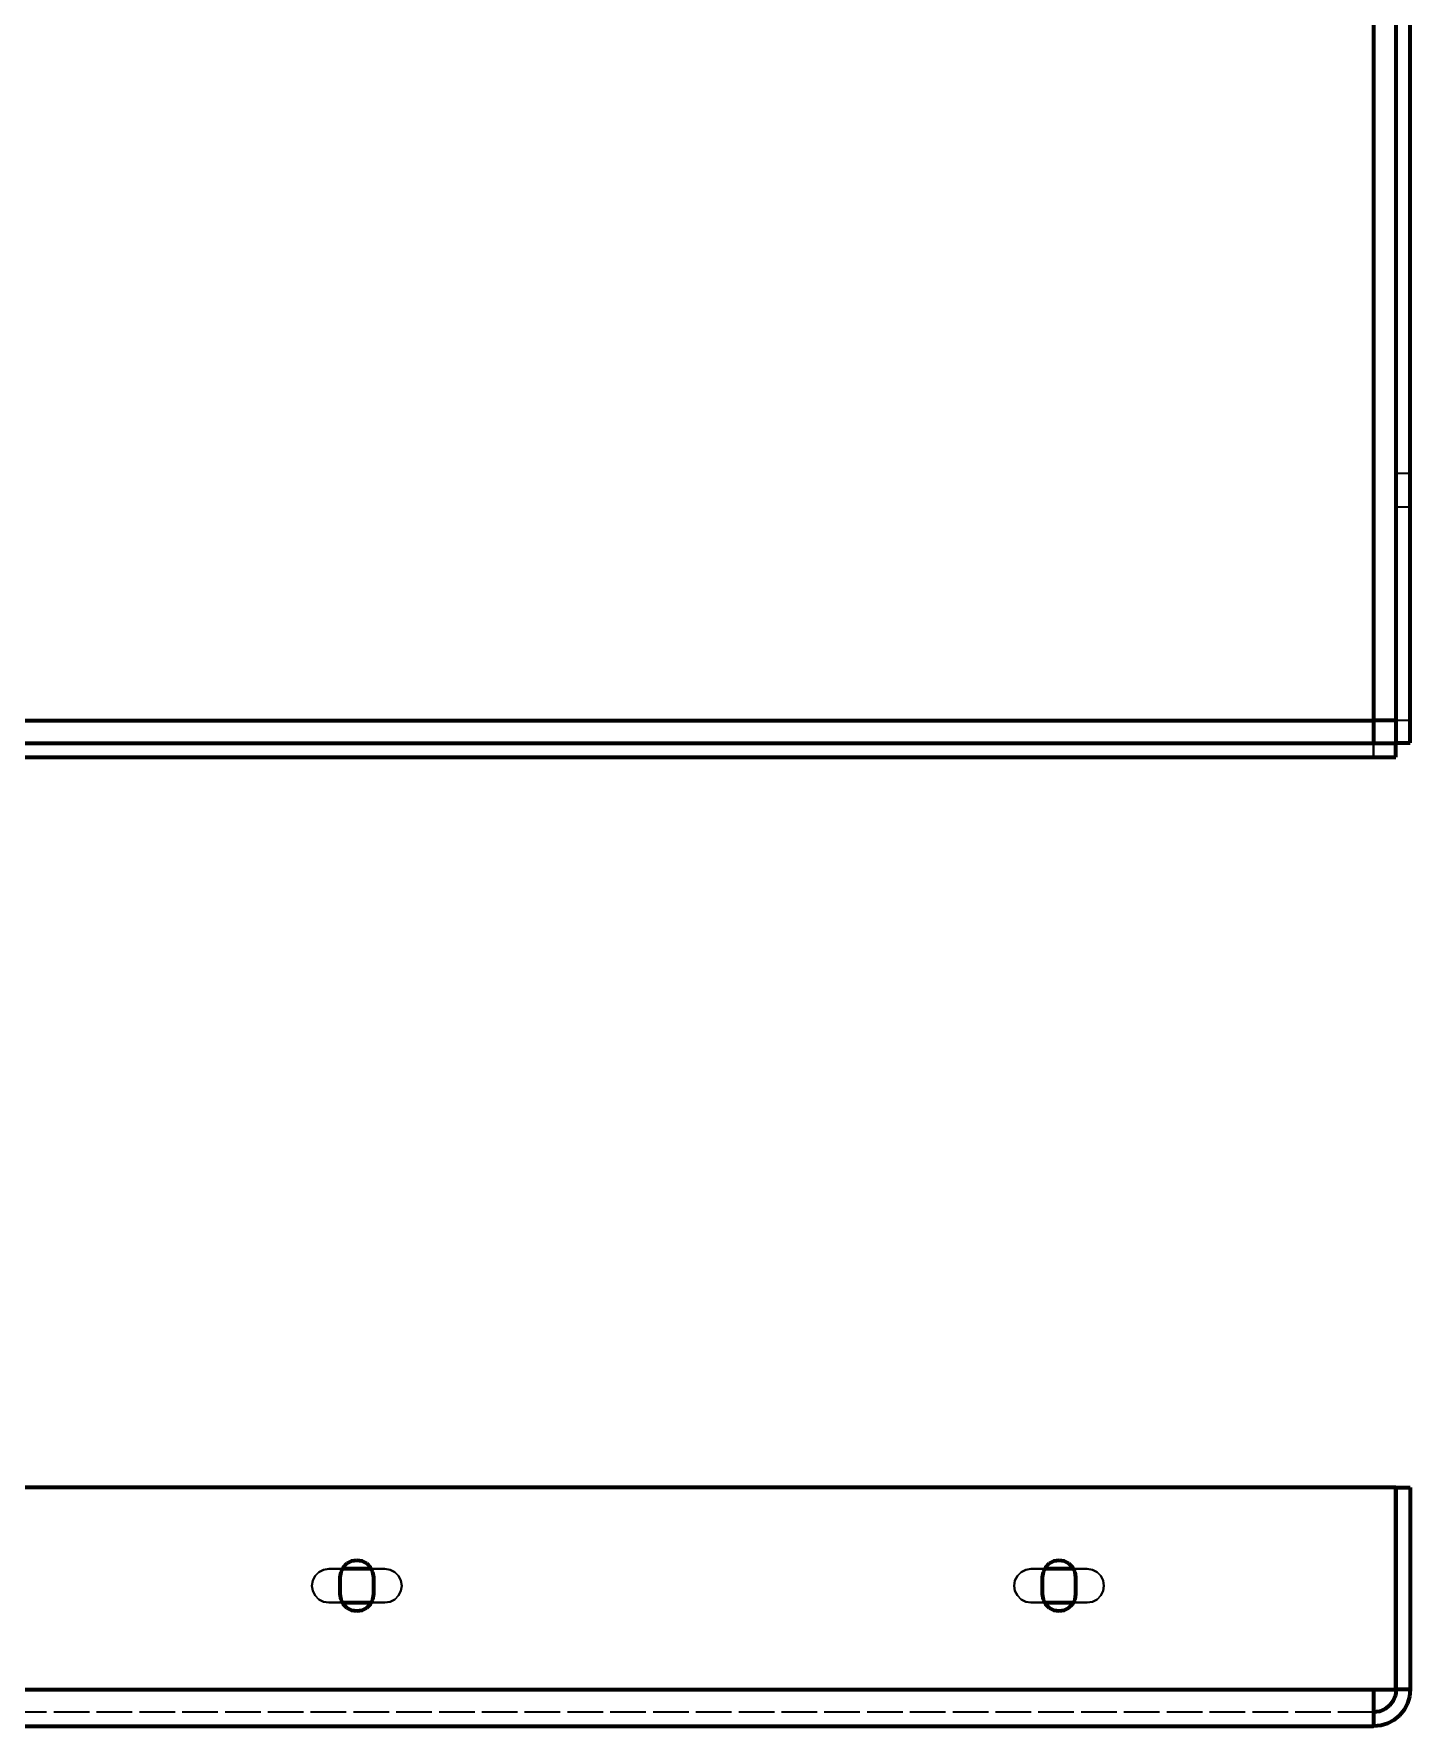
# Model space of a CAD drawing. Header units: millimetres. Extents: x 0 to 420, y 0 to 297.
# Drawn here: x 266 to 315, y 162.5 to 222.8 of the extents above; entities that cross this region are included whole.
import ezdxf

# ---------------------------------------------------------------- set-up
doc = ezdxf.new("R2010")
doc.units = ezdxf.units.MM
doc.linetypes.add('DASHED', pattern=[1.524, 1.27, -0.254])

msp = doc.modelspace()

# ---------------------------------------------------------------- linework, layer by layer
at = {"color": 1, "lineweight": 70}
for p, q in [((314.5, 197.507), (314.5, 256.493)), ((315, 197.507), (315, 256.493)), ((313.7, 255.7), (313.7, 198.3)), ((66.3, 198.3), (313.7, 198.3)), ((313.79, 198.3), (313.7, 198.3)), ((313.7, 198.3), (313.7, 198.21)), ((313.878, 198.3), (313.79, 198.3)), ((313.964, 198.3), (313.878, 198.3)), ((314.047, 198.3), (313.964, 198.3)), ((314.126, 198.3), (314.047, 198.3)), ((314.199, 198.3), (314.126, 198.3)), ((314.266, 198.3), (314.199, 198.3)), ((314.325, 198.3), (314.266, 198.3)), ((314.377, 198.3), (314.325, 198.3)), ((314.421, 198.3), (314.377, 198.3)), ((314.455, 198.3), (314.421, 198.3)), ((314.48, 198.3), (314.455, 198.3)), ((314.495, 198.3), (314.48, 198.3)), ((314.5, 198.3), (314.495, 198.3)), ((313.7, 198.21), (313.7, 198.122)), ((313.7, 198.122), (313.7, 198.036)), ((313.7, 198.036), (313.7, 197.953)), ((313.7, 197.953), (313.7, 197.874)), ((313.7, 197.874), (313.7, 197.801)), ((313.7, 197.801), (313.7, 197.734)), ((313.7, 197.734), (313.7, 197.675)), ((313.7, 197.675), (313.7, 197.623)), ((313.7, 197.623), (313.7, 197.579)), ((65.507, 197.5), (314.493, 197.5)), ((313.7, 197.579), (313.7, 197.545)), ((313.7, 197.545), (313.7, 197.52)), ((313.7, 197.52), (313.7, 197.505)), ((313.7, 197.505), (313.7, 197.5)), ((314.493, 197), (314.493, 197.5)), ((314.5, 197.507), (315, 197.507)), ((65.507, 197), (314.493, 197)), ((314.493, 171), (65.507, 171)), ((314.493, 163.8), (314.493, 171)), ((314.5, 163.8), (314.5, 171)), ((314.5, 171), (315, 171)), ((315, 171), (315, 163.8)), ((277.015, 168.153), (276.929, 167.985)), ((278.02, 168.1), (276.98, 168.1)), ((277.147, 168.285), (277.015, 168.153)), ((277.315, 168.371), (277.147, 168.285)), ((277.5, 168.4), (277.315, 168.371)), ((277.685, 168.371), (277.5, 168.4)), ((277.853, 168.285), (277.685, 168.371)), ((277.985, 168.153), (277.853, 168.285)), ((278.071, 167.985), (277.985, 168.153)), ((302.015, 168.153), (301.929, 167.985)), ((303.02, 168.1), (301.98, 168.1)), ((302.147, 168.285), (302.015, 168.153)), ((302.315, 168.371), (302.147, 168.285)), ((302.5, 168.4), (302.315, 168.371)), ((302.685, 168.371), (302.5, 168.4)), ((302.853, 168.285), (302.685, 168.371)), ((302.985, 168.153), (302.853, 168.285)), ((303.071, 167.985), (302.985, 168.153)), ((276.929, 167.985), (276.9, 167.8)), ((276.9, 167.8), (276.9, 167.2)), ((278.1, 167.8), (278.071, 167.985)), ((278.1, 167.2), (278.1, 167.8)), ((301.929, 167.985), (301.9, 167.8)), ((301.9, 167.8), (301.9, 167.2)), ((303.1, 167.8), (303.071, 167.985)), ((303.1, 167.2), (303.1, 167.8)), ((276.9, 167.2), (276.929, 167.015)), ((276.929, 167.015), (277.015, 166.847)), ((276.98, 166.9), (278.02, 166.9)), ((277.985, 166.847), (278.071, 167.015)), ((278.071, 167.015), (278.1, 167.2)), ((301.9, 167.2), (301.929, 167.015)), ((301.929, 167.015), (302.015, 166.847)), ((301.98, 166.9), (303.02, 166.9)), ((302.985, 166.847), (303.071, 167.015)), ((303.071, 167.015), (303.1, 167.2)), ((277.015, 166.847), (277.147, 166.715)), ((277.147, 166.715), (277.315, 166.629)), ((277.315, 166.629), (277.5, 166.6)), ((277.5, 166.6), (277.685, 166.629)), ((277.685, 166.629), (277.853, 166.715)), ((277.853, 166.715), (277.985, 166.847)), ((302.015, 166.847), (302.147, 166.715)), ((302.147, 166.715), (302.315, 166.629)), ((302.315, 166.629), (302.5, 166.6)), ((302.5, 166.6), (302.685, 166.629)), ((302.685, 166.629), (302.853, 166.715)), ((302.853, 166.715), (302.985, 166.847)), ((66.3, 163.8), (313.7, 163.8)), ((313.7, 163.8), (314.493, 163.8)), ((313.7, 163.8), (313.7, 163.654)), ((313.7, 163.654), (313.7, 163.511)), ((313.7, 163.511), (313.7, 163.371)), ((313.7, 163.371), (313.7, 163.236)), ((314.393, 163.4), (314.266, 163.234)), ((314.473, 163.593), (314.393, 163.4)), ((314.5, 163.8), (314.473, 163.593)), ((315, 163.8), (314.5, 163.8)), ((314.901, 163.303), (314.781, 163.078)), ((314.975, 163.546), (314.901, 163.303)), ((315, 163.8), (314.975, 163.546)), ((313.7, 163.236), (313.7, 163.108)), ((313.7, 163.108), (313.7, 162.989)), ((313.907, 163.027), (313.7, 163)), ((313.7, 162.989), (313.7, 162.881)), ((313.7, 162.881), (313.7, 162.784)), ((313.7, 162.784), (313.7, 162.699)), ((313.7, 162.699), (313.7, 162.629)), ((314.1, 163.107), (313.907, 163.027)), ((314.266, 163.234), (314.1, 163.107)), ((314.422, 162.719), (314.197, 162.599)), ((314.619, 162.881), (314.422, 162.719)), ((314.781, 163.078), (314.619, 162.881)), ((66.3, 162.5), (313.7, 162.5)), ((313.7, 162.629), (313.7, 162.573)), ((313.7, 162.573), (313.7, 162.533)), ((313.7, 162.533), (313.7, 162.508)), ((313.954, 162.525), (313.7, 162.5)), ((313.7, 162.508), (313.7, 162.5)), ((314.197, 162.599), (313.954, 162.525))]:
    msp.add_line(p, q, dxfattribs=at)
at = {"color": 5, "linetype": 'DASHED', "lineweight": 35}
for p, q in [((314.5, 198.3), (314.5, 255.7)), ((315, 255.7), (315, 198.3)), ((315, 207.1), (314.5, 207.1)), ((314.5, 207.085), (314.5, 207.1)), ((315, 207.1), (314.5, 207.1)), ((314.5, 207.1), (314.5, 207.085)), ((314.5, 207.041), (314.5, 207.085)), ((314.5, 207.085), (314.5, 207.041)), ((314.5, 206.969), (314.5, 207.041)), ((314.5, 207.041), (314.5, 206.969)), ((314.5, 206.874), (314.5, 206.969)), ((314.5, 206.969), (314.5, 206.874)), ((314.5, 206.76), (314.5, 206.874)), ((314.5, 206.874), (314.5, 206.76)), ((314.5, 206.634), (314.5, 206.76)), ((314.5, 206.76), (314.5, 206.634)), ((315, 207.1), (315, 207.085)), ((315, 207.085), (315, 207.1)), ((315, 207.085), (315, 207.041)), ((315, 207.041), (315, 207.085)), ((315, 207.041), (315, 206.969)), ((315, 206.969), (315, 207.041)), ((315, 206.969), (315, 206.874)), ((315, 206.874), (315, 206.969)), ((315, 206.874), (315, 206.76)), ((315, 206.76), (315, 206.874)), ((315, 206.76), (315, 206.634)), ((315, 206.634), (315, 206.76)), ((314.5, 206.5), (314.5, 206.634)), ((314.5, 206.634), (314.5, 206.5)), ((314.5, 206.366), (314.5, 206.5)), ((314.5, 206.5), (314.5, 206.366)), ((314.5, 206.24), (314.5, 206.366)), ((314.5, 206.366), (314.5, 206.24)), ((314.5, 206.126), (314.5, 206.24)), ((314.5, 206.24), (314.5, 206.126)), ((314.5, 206.031), (314.5, 206.126)), ((314.5, 206.126), (314.5, 206.031)), ((315, 206.634), (315, 206.5)), ((315, 206.5), (315, 206.634)), ((315, 206.5), (315, 206.366)), ((315, 206.366), (315, 206.5)), ((315, 206.366), (315, 206.24)), ((315, 206.24), (315, 206.366)), ((315, 206.24), (315, 206.126)), ((315, 206.126), (315, 206.24)), ((315, 206.126), (315, 206.031)), ((315, 206.031), (315, 206.126)), ((314.5, 205.959), (314.5, 206.031)), ((314.5, 206.031), (314.5, 205.959)), ((314.5, 205.915), (314.5, 205.959)), ((314.5, 205.959), (314.5, 205.915)), ((314.5, 205.9), (314.5, 205.915)), ((314.5, 205.915), (314.5, 205.9)), ((315, 205.9), (314.5, 205.9)), ((315, 205.9), (314.5, 205.9)), ((315, 206.031), (315, 205.959)), ((315, 205.959), (315, 206.031)), ((315, 205.959), (315, 205.915)), ((315, 205.915), (315, 205.959)), ((315, 205.915), (315, 205.9)), ((315, 205.9), (315, 205.915)), ((313.846, 198.3), (313.7, 198.3)), ((313.7, 198.154), (313.7, 198.3)), ((313.989, 198.3), (313.846, 198.3)), ((314.129, 198.3), (313.989, 198.3)), ((314.264, 198.3), (314.129, 198.3)), ((314.392, 198.3), (314.264, 198.3)), ((314.511, 198.3), (314.392, 198.3)), ((315, 198.3), (314.5, 198.3)), ((314.5, 197.507), (314.5, 198.3)), ((314.619, 198.3), (314.511, 198.3)), ((314.716, 198.3), (314.619, 198.3)), ((314.801, 198.3), (314.716, 198.3)), ((314.871, 198.3), (314.801, 198.3)), ((314.927, 198.3), (314.871, 198.3)), ((314.967, 198.3), (314.927, 198.3)), ((314.992, 198.3), (314.967, 198.3)), ((315, 198.3), (314.992, 198.3)), ((315, 197.507), (315, 198.3)), ((313.7, 198.011), (313.7, 198.154)), ((313.7, 197.871), (313.7, 198.011)), ((313.7, 197.736), (313.7, 197.871)), ((313.7, 197.608), (313.7, 197.736)), ((66.3, 197.5), (313.7, 197.5)), ((275.904, 197.5), (275.9, 197.5)), ((275.9, 197.5), (275.904, 197.5)), ((275.915, 197.5), (275.904, 197.5)), ((275.904, 197.5), (275.915, 197.5)), ((275.934, 197.5), (275.915, 197.5)), ((275.915, 197.5), (275.934, 197.5)), ((275.959, 197.5), (275.934, 197.5)), ((275.934, 197.5), (275.959, 197.5)), ((275.992, 197.5), (275.959, 197.5)), ((275.959, 197.5), (275.992, 197.5)), ((276.031, 197.5), (275.992, 197.5)), ((275.992, 197.5), (276.031, 197.5)), ((276.076, 197.5), (276.031, 197.5)), ((276.031, 197.5), (276.076, 197.5)), ((276.126, 197.5), (276.076, 197.5)), ((276.076, 197.5), (276.126, 197.5)), ((276.181, 197.5), (276.126, 197.5)), ((276.126, 197.5), (276.181, 197.5)), ((276.24, 197.5), (276.181, 197.5)), ((276.181, 197.5), (276.24, 197.5)), ((276.302, 197.5), (276.24, 197.5)), ((276.24, 197.5), (276.302, 197.5)), ((276.366, 197.5), (276.302, 197.5)), ((276.302, 197.5), (276.366, 197.5)), ((276.433, 197.5), (276.366, 197.5)), ((276.366, 197.5), (276.433, 197.5)), ((276.5, 197.5), (276.433, 197.5)), ((276.433, 197.5), (276.5, 197.5)), ((278.5, 197.5), (276.5, 197.5)), ((276.5, 197.5), (278.5, 197.5)), ((278.5, 197.5), (278.567, 197.5)), ((278.567, 197.5), (278.5, 197.5)), ((278.567, 197.5), (278.634, 197.5)), ((278.634, 197.5), (278.567, 197.5)), ((278.634, 197.5), (278.698, 197.5)), ((278.698, 197.5), (278.634, 197.5)), ((278.698, 197.5), (278.76, 197.5)), ((278.76, 197.5), (278.698, 197.5)), ((278.76, 197.5), (278.819, 197.5)), ((278.819, 197.5), (278.76, 197.5)), ((278.819, 197.5), (278.874, 197.5)), ((278.874, 197.5), (278.819, 197.5)), ((278.874, 197.5), (278.924, 197.5)), ((278.924, 197.5), (278.874, 197.5)), ((278.924, 197.5), (278.969, 197.5)), ((278.969, 197.5), (278.924, 197.5)), ((278.969, 197.5), (279.008, 197.5)), ((279.008, 197.5), (278.969, 197.5)), ((279.008, 197.5), (279.041, 197.5)), ((279.041, 197.5), (279.008, 197.5)), ((279.041, 197.5), (279.066, 197.5)), ((279.066, 197.5), (279.041, 197.5)), ((279.066, 197.5), (279.085, 197.5)), ((279.085, 197.5), (279.066, 197.5)), ((279.085, 197.5), (279.096, 197.5)), ((279.096, 197.5), (279.085, 197.5)), ((279.096, 197.5), (279.1, 197.5)), ((279.1, 197.5), (279.096, 197.5)), ((300.904, 197.5), (300.9, 197.5)), ((300.9, 197.5), (300.904, 197.5)), ((300.915, 197.5), (300.904, 197.5)), ((300.904, 197.5), (300.915, 197.5)), ((300.934, 197.5), (300.915, 197.5)), ((300.915, 197.5), (300.934, 197.5)), ((300.959, 197.5), (300.934, 197.5)), ((300.934, 197.5), (300.959, 197.5)), ((300.992, 197.5), (300.959, 197.5)), ((300.959, 197.5), (300.992, 197.5)), ((301.031, 197.5), (300.992, 197.5)), ((300.992, 197.5), (301.031, 197.5)), ((301.076, 197.5), (301.031, 197.5)), ((301.031, 197.5), (301.076, 197.5)), ((301.126, 197.5), (301.076, 197.5)), ((301.076, 197.5), (301.126, 197.5)), ((301.181, 197.5), (301.126, 197.5)), ((301.126, 197.5), (301.181, 197.5)), ((301.24, 197.5), (301.181, 197.5)), ((301.181, 197.5), (301.24, 197.5)), ((301.302, 197.5), (301.24, 197.5)), ((301.24, 197.5), (301.302, 197.5)), ((301.366, 197.5), (301.302, 197.5)), ((301.302, 197.5), (301.366, 197.5)), ((301.433, 197.5), (301.366, 197.5)), ((301.366, 197.5), (301.433, 197.5)), ((301.5, 197.5), (301.433, 197.5)), ((301.433, 197.5), (301.5, 197.5)), ((303.5, 197.5), (301.5, 197.5)), ((301.5, 197.5), (303.5, 197.5)), ((303.5, 197.5), (303.567, 197.5)), ((303.567, 197.5), (303.5, 197.5)), ((303.567, 197.5), (303.634, 197.5)), ((303.634, 197.5), (303.567, 197.5)), ((303.634, 197.5), (303.698, 197.5)), ((303.698, 197.5), (303.634, 197.5)), ((303.698, 197.5), (303.76, 197.5)), ((303.76, 197.5), (303.698, 197.5)), ((303.76, 197.5), (303.819, 197.5)), ((303.819, 197.5), (303.76, 197.5)), ((303.819, 197.5), (303.874, 197.5)), ((303.874, 197.5), (303.819, 197.5)), ((303.874, 197.5), (303.924, 197.5)), ((303.924, 197.5), (303.874, 197.5)), ((303.924, 197.5), (303.969, 197.5)), ((303.969, 197.5), (303.924, 197.5)), ((303.969, 197.5), (304.008, 197.5)), ((304.008, 197.5), (303.969, 197.5)), ((304.008, 197.5), (304.041, 197.5)), ((304.041, 197.5), (304.008, 197.5)), ((304.041, 197.5), (304.066, 197.5)), ((304.066, 197.5), (304.041, 197.5)), ((304.066, 197.5), (304.085, 197.5)), ((304.085, 197.5), (304.066, 197.5)), ((304.085, 197.5), (304.096, 197.5)), ((304.096, 197.5), (304.085, 197.5)), ((304.096, 197.5), (304.1, 197.5)), ((304.1, 197.5), (304.096, 197.5)), ((313.7, 197.489), (313.7, 197.608)), ((313.7, 197.5), (314.493, 197.5)), ((313.7, 197.5), (313.7, 197)), ((313.7, 197.381), (313.7, 197.489)), ((313.7, 197.284), (313.7, 197.381)), ((313.7, 197.199), (313.7, 197.284)), ((313.7, 197.129), (313.7, 197.199)), ((313.7, 197.073), (313.7, 197.129)), ((313.7, 197.033), (313.7, 197.073)), ((313.7, 197.008), (313.7, 197.033)), ((314.493, 197.5), (314.493, 197)), ((315, 197.507), (314.5, 197.507)), ((313.7, 197), (66.3, 197)), ((275.904, 197), (275.9, 197)), ((275.9, 197), (275.904, 197)), ((275.915, 197), (275.904, 197)), ((275.904, 197), (275.915, 197)), ((275.934, 197), (275.915, 197)), ((275.915, 197), (275.934, 197)), ((275.959, 197), (275.934, 197)), ((275.934, 197), (275.959, 197)), ((275.992, 197), (275.959, 197)), ((275.959, 197), (275.992, 197)), ((276.031, 197), (275.992, 197)), ((275.992, 197), (276.031, 197)), ((276.076, 197), (276.031, 197)), ((276.031, 197), (276.076, 197)), ((276.126, 197), (276.076, 197)), ((276.076, 197), (276.126, 197)), ((276.181, 197), (276.126, 197)), ((276.126, 197), (276.181, 197)), ((276.24, 197), (276.181, 197)), ((276.181, 197), (276.24, 197)), ((276.302, 197), (276.24, 197)), ((276.24, 197), (276.302, 197)), ((276.366, 197), (276.302, 197)), ((276.302, 197), (276.366, 197)), ((276.433, 197), (276.366, 197)), ((276.366, 197), (276.433, 197)), ((276.5, 197), (276.433, 197)), ((276.433, 197), (276.5, 197)), ((276.5, 197), (278.5, 197)), ((278.5, 197), (276.5, 197)), ((278.5, 197), (278.567, 197)), ((278.567, 197), (278.5, 197)), ((278.567, 197), (278.634, 197)), ((278.634, 197), (278.567, 197)), ((278.634, 197), (278.698, 197)), ((278.698, 197), (278.634, 197)), ((278.698, 197), (278.76, 197)), ((278.76, 197), (278.698, 197)), ((278.76, 197), (278.819, 197)), ((278.819, 197), (278.76, 197)), ((278.819, 197), (278.874, 197)), ((278.874, 197), (278.819, 197)), ((278.874, 197), (278.924, 197)), ((278.924, 197), (278.874, 197)), ((278.924, 197), (278.969, 197)), ((278.969, 197), (278.924, 197)), ((278.969, 197), (279.008, 197)), ((279.008, 197), (278.969, 197)), ((279.008, 197), (279.041, 197)), ((279.041, 197), (279.008, 197)), ((279.041, 197), (279.066, 197)), ((279.066, 197), (279.041, 197)), ((279.066, 197), (279.085, 197)), ((279.085, 197), (279.066, 197)), ((279.085, 197), (279.096, 197)), ((279.096, 197), (279.085, 197)), ((279.096, 197), (279.1, 197)), ((279.1, 197), (279.096, 197)), ((300.904, 197), (300.9, 197)), ((300.9, 197), (300.904, 197)), ((300.915, 197), (300.904, 197)), ((300.904, 197), (300.915, 197)), ((300.934, 197), (300.915, 197)), ((300.915, 197), (300.934, 197)), ((300.959, 197), (300.934, 197)), ((300.934, 197), (300.959, 197)), ((300.992, 197), (300.959, 197)), ((300.959, 197), (300.992, 197)), ((301.031, 197), (300.992, 197)), ((300.992, 197), (301.031, 197)), ((301.076, 197), (301.031, 197)), ((301.031, 197), (301.076, 197)), ((301.126, 197), (301.076, 197)), ((301.076, 197), (301.126, 197)), ((301.181, 197), (301.126, 197)), ((301.126, 197), (301.181, 197)), ((301.24, 197), (301.181, 197)), ((301.181, 197), (301.24, 197)), ((301.302, 197), (301.24, 197)), ((301.24, 197), (301.302, 197)), ((301.366, 197), (301.302, 197)), ((301.302, 197), (301.366, 197)), ((301.433, 197), (301.366, 197)), ((301.366, 197), (301.433, 197)), ((301.5, 197), (301.433, 197)), ((301.433, 197), (301.5, 197)), ((301.5, 197), (303.5, 197)), ((303.5, 197), (301.5, 197)), ((303.5, 197), (303.567, 197)), ((303.567, 197), (303.5, 197)), ((303.567, 197), (303.634, 197)), ((303.634, 197), (303.567, 197)), ((303.634, 197), (303.698, 197)), ((303.698, 197), (303.634, 197)), ((303.698, 197), (303.76, 197)), ((303.76, 197), (303.698, 197)), ((303.76, 197), (303.819, 197)), ((303.819, 197), (303.76, 197)), ((303.819, 197), (303.874, 197)), ((303.874, 197), (303.819, 197)), ((303.874, 197), (303.924, 197)), ((303.924, 197), (303.874, 197)), ((303.924, 197), (303.969, 197)), ((303.969, 197), (303.924, 197)), ((303.969, 197), (304.008, 197)), ((304.008, 197), (303.969, 197)), ((304.008, 197), (304.041, 197)), ((304.041, 197), (304.008, 197)), ((304.041, 197), (304.066, 197)), ((304.066, 197), (304.041, 197)), ((304.066, 197), (304.085, 197)), ((304.085, 197), (304.066, 197)), ((304.085, 197), (304.096, 197)), ((304.096, 197), (304.085, 197)), ((304.096, 197), (304.1, 197)), ((304.1, 197), (304.096, 197)), ((313.7, 197), (313.7, 197.008)), ((314.493, 197), (313.7, 197)), ((314.493, 171), (65.507, 171)), ((314.493, 171), (65.507, 171)), ((65.507, 171), (314.493, 171)), ((314.493, 163.8), (314.493, 171)), ((314.493, 171), (314.493, 163.8)), ((314.493, 171), (314.493, 163.8)), ((314.5, 171), (315, 171)), ((314.5, 163.8), (314.5, 171)), ((315, 171), (315, 163.8)), ((276.5, 168.1), (276.315, 168.071)), ((276.315, 168.071), (276.5, 168.1)), ((276.5, 168.1), (278.5, 168.1)), ((276.98, 168.1), (276.5, 168.1)), ((276.929, 167.985), (277.015, 168.153)), ((277.015, 168.153), (277.147, 168.285)), ((277.147, 168.285), (277.315, 168.371)), ((277.315, 168.371), (277.5, 168.4)), ((277.5, 168.4), (277.685, 168.371)), ((277.685, 168.371), (277.853, 168.285)), ((277.853, 168.285), (277.985, 168.153)), ((277.985, 168.153), (278.071, 167.985)), ((278.5, 168.1), (278.02, 168.1)), ((278.685, 168.071), (278.5, 168.1)), ((278.5, 168.1), (278.685, 168.071)), ((301.5, 168.1), (301.315, 168.071)), ((301.315, 168.071), (301.5, 168.1)), ((301.5, 168.1), (303.5, 168.1)), ((301.98, 168.1), (301.5, 168.1)), ((301.929, 167.985), (302.015, 168.153)), ((302.015, 168.153), (302.147, 168.285)), ((302.147, 168.285), (302.315, 168.371)), ((302.315, 168.371), (302.5, 168.4)), ((302.5, 168.4), (302.685, 168.371)), ((302.685, 168.371), (302.853, 168.285)), ((302.853, 168.285), (302.985, 168.153)), ((302.985, 168.153), (303.071, 167.985)), ((303.5, 168.1), (303.02, 168.1)), ((303.685, 168.071), (303.5, 168.1)), ((303.5, 168.1), (303.685, 168.071)), ((314.5, 168.396), (314.5, 168.4)), ((314.5, 168.4), (314.5, 168.396)), ((314.5, 168.396), (314.5, 168.4)), ((314.5, 168.4), (314.5, 168.396)), ((314.5, 168.396), (314.5, 168.4)), ((314.5, 168.4), (314.5, 168.396)), ((314.5, 168.385), (314.5, 168.396)), ((314.5, 168.396), (314.5, 168.385)), ((314.5, 168.385), (314.5, 168.396)), ((314.5, 168.396), (314.5, 168.385)), ((314.5, 168.385), (314.5, 168.396)), ((314.5, 168.396), (314.5, 168.385)), ((314.5, 168.366), (314.5, 168.385)), ((314.5, 168.385), (314.5, 168.366)), ((314.5, 168.366), (314.5, 168.385)), ((314.5, 168.385), (314.5, 168.366)), ((314.5, 168.366), (314.5, 168.385)), ((314.5, 168.385), (314.5, 168.366)), ((314.5, 168.341), (314.5, 168.366)), ((314.5, 168.366), (314.5, 168.341)), ((314.5, 168.341), (314.5, 168.366)), ((314.5, 168.366), (314.5, 168.341)), ((314.5, 168.341), (314.5, 168.366)), ((314.5, 168.366), (314.5, 168.341)), ((314.5, 168.308), (314.5, 168.341)), ((314.5, 168.341), (314.5, 168.308)), ((314.5, 168.308), (314.5, 168.341)), ((314.5, 168.341), (314.5, 168.308)), ((314.5, 168.308), (314.5, 168.341)), ((314.5, 168.341), (314.5, 168.308)), ((314.5, 168.269), (314.5, 168.308)), ((314.5, 168.308), (314.5, 168.269)), ((314.5, 168.269), (314.5, 168.308)), ((314.5, 168.308), (314.5, 168.269)), ((314.5, 168.269), (314.5, 168.308)), ((314.5, 168.308), (314.5, 168.269)), ((314.5, 168.224), (314.5, 168.269)), ((314.5, 168.269), (314.5, 168.224)), ((314.5, 168.224), (314.5, 168.269)), ((314.5, 168.269), (314.5, 168.224)), ((314.5, 168.224), (314.5, 168.269)), ((314.5, 168.269), (314.5, 168.224)), ((314.5, 168.174), (314.5, 168.224)), ((314.5, 168.224), (314.5, 168.174)), ((314.5, 168.174), (314.5, 168.224)), ((314.5, 168.224), (314.5, 168.174)), ((314.5, 168.174), (314.5, 168.224)), ((314.5, 168.224), (314.5, 168.174)), ((314.5, 168.119), (314.5, 168.174)), ((314.5, 168.174), (314.5, 168.119)), ((314.5, 168.119), (314.5, 168.174)), ((314.5, 168.174), (314.5, 168.119)), ((314.5, 168.119), (314.5, 168.174)), ((314.5, 168.174), (314.5, 168.119)), ((314.5, 168.06), (314.5, 168.119)), ((314.5, 168.119), (314.5, 168.06)), ((314.5, 168.06), (314.5, 168.119)), ((314.5, 168.119), (314.5, 168.06)), ((314.5, 168.06), (314.5, 168.119)), ((314.5, 168.119), (314.5, 168.06)), ((315, 168.396), (315, 168.4)), ((315, 168.4), (315, 168.396)), ((315, 168.396), (315, 168.4)), ((315, 168.4), (315, 168.396)), ((315, 168.396), (315, 168.4)), ((315, 168.4), (315, 168.396)), ((315, 168.385), (315, 168.396)), ((315, 168.396), (315, 168.385)), ((315, 168.385), (315, 168.396)), ((315, 168.396), (315, 168.385)), ((315, 168.385), (315, 168.396)), ((315, 168.396), (315, 168.385)), ((315, 168.366), (315, 168.385)), ((315, 168.385), (315, 168.366)), ((315, 168.366), (315, 168.385)), ((315, 168.385), (315, 168.366)), ((315, 168.366), (315, 168.385)), ((315, 168.385), (315, 168.366)), ((315, 168.341), (315, 168.366)), ((315, 168.366), (315, 168.341)), ((315, 168.341), (315, 168.366)), ((315, 168.366), (315, 168.341)), ((315, 168.341), (315, 168.366)), ((315, 168.366), (315, 168.341)), ((315, 168.308), (315, 168.341)), ((315, 168.341), (315, 168.308)), ((315, 168.308), (315, 168.341)), ((315, 168.341), (315, 168.308)), ((315, 168.308), (315, 168.341)), ((315, 168.341), (315, 168.308)), ((315, 168.269), (315, 168.308)), ((315, 168.308), (315, 168.269)), ((315, 168.269), (315, 168.308)), ((315, 168.308), (315, 168.269)), ((315, 168.269), (315, 168.308)), ((315, 168.308), (315, 168.269)), ((315, 168.224), (315, 168.269)), ((315, 168.269), (315, 168.224)), ((315, 168.224), (315, 168.269)), ((315, 168.269), (315, 168.224)), ((315, 168.224), (315, 168.269)), ((315, 168.269), (315, 168.224)), ((315, 168.174), (315, 168.224)), ((315, 168.224), (315, 168.174)), ((315, 168.174), (315, 168.224)), ((315, 168.224), (315, 168.174)), ((315, 168.174), (315, 168.224)), ((315, 168.224), (315, 168.174)), ((315, 168.119), (315, 168.174)), ((315, 168.174), (315, 168.119)), ((315, 168.119), (315, 168.174)), ((315, 168.174), (315, 168.119)), ((315, 168.119), (315, 168.174)), ((315, 168.174), (315, 168.119)), ((315, 168.06), (315, 168.119)), ((315, 168.119), (315, 168.06)), ((315, 168.06), (315, 168.119)), ((315, 168.119), (315, 168.06)), ((315, 168.06), (315, 168.119)), ((315, 168.119), (315, 168.06)), ((275.929, 167.685), (275.9, 167.5)), ((275.9, 167.5), (275.929, 167.685)), ((275.9, 167.5), (275.929, 167.315)), ((275.929, 167.315), (275.9, 167.5)), ((276.015, 167.853), (275.929, 167.685)), ((275.929, 167.685), (276.015, 167.853)), ((276.147, 167.985), (276.015, 167.853)), ((276.015, 167.853), (276.147, 167.985)), ((276.315, 168.071), (276.147, 167.985)), ((276.147, 167.985), (276.315, 168.071)), ((276.9, 167.8), (276.929, 167.985)), ((276.9, 167.2), (276.9, 167.8)), ((278.071, 167.985), (278.1, 167.8)), ((278.1, 167.8), (278.1, 167.2)), ((278.853, 167.985), (278.685, 168.071)), ((278.685, 168.071), (278.853, 167.985)), ((278.985, 167.853), (278.853, 167.985)), ((278.853, 167.985), (278.985, 167.853)), ((279.071, 167.685), (278.985, 167.853)), ((278.985, 167.853), (279.071, 167.685)), ((279.1, 167.5), (279.071, 167.685)), ((279.071, 167.685), (279.1, 167.5)), ((279.071, 167.315), (279.1, 167.5)), ((279.1, 167.5), (279.071, 167.315)), ((300.929, 167.685), (300.9, 167.5)), ((300.9, 167.5), (300.929, 167.685)), ((300.9, 167.5), (300.929, 167.315)), ((300.929, 167.315), (300.9, 167.5)), ((301.015, 167.853), (300.929, 167.685)), ((300.929, 167.685), (301.015, 167.853)), ((301.147, 167.985), (301.015, 167.853)), ((301.015, 167.853), (301.147, 167.985)), ((301.315, 168.071), (301.147, 167.985)), ((301.147, 167.985), (301.315, 168.071)), ((301.9, 167.8), (301.929, 167.985)), ((301.9, 167.2), (301.9, 167.8)), ((303.071, 167.985), (303.1, 167.8)), ((303.1, 167.8), (303.1, 167.2)), ((303.853, 167.985), (303.685, 168.071)), ((303.685, 168.071), (303.853, 167.985)), ((303.985, 167.853), (303.853, 167.985)), ((303.853, 167.985), (303.985, 167.853)), ((304.071, 167.685), (303.985, 167.853)), ((303.985, 167.853), (304.071, 167.685)), ((304.1, 167.5), (304.071, 167.685)), ((304.071, 167.685), (304.1, 167.5)), ((304.071, 167.315), (304.1, 167.5)), ((304.1, 167.5), (304.071, 167.315)), ((314.5, 167.998), (314.5, 168.06)), ((314.5, 168.06), (314.5, 167.998)), ((314.5, 167.998), (314.5, 168.06)), ((314.5, 168.06), (314.5, 167.998)), ((314.5, 167.998), (314.5, 168.06)), ((314.5, 168.06), (314.5, 167.998)), ((314.5, 167.934), (314.5, 167.998)), ((314.5, 167.998), (314.5, 167.934)), ((314.5, 167.934), (314.5, 167.998)), ((314.5, 167.998), (314.5, 167.934)), ((314.5, 167.934), (314.5, 167.998)), ((314.5, 167.998), (314.5, 167.934)), ((314.5, 167.867), (314.5, 167.934)), ((314.5, 167.934), (314.5, 167.867)), ((314.5, 167.867), (314.5, 167.934)), ((314.5, 167.934), (314.5, 167.867)), ((314.5, 167.867), (314.5, 167.934)), ((314.5, 167.934), (314.5, 167.867)), ((314.5, 167.8), (314.5, 167.867)), ((314.5, 167.867), (314.5, 167.8)), ((314.5, 167.8), (314.5, 167.867)), ((314.5, 167.867), (314.5, 167.8)), ((314.5, 167.8), (314.5, 167.867)), ((314.5, 167.867), (314.5, 167.8)), ((314.5, 167.2), (314.5, 167.8)), ((314.5, 167.8), (314.5, 167.2)), ((314.5, 167.2), (314.5, 167.8)), ((314.5, 167.8), (314.5, 167.2)), ((314.5, 167.8), (314.5, 167.2)), ((314.5, 167.2), (314.5, 167.8)), ((315, 167.998), (315, 168.06)), ((315, 168.06), (315, 167.998)), ((315, 167.998), (315, 168.06)), ((315, 168.06), (315, 167.998)), ((315, 167.998), (315, 168.06)), ((315, 168.06), (315, 167.998)), ((315, 167.934), (315, 167.998)), ((315, 167.998), (315, 167.934)), ((315, 167.934), (315, 167.998)), ((315, 167.998), (315, 167.934)), ((315, 167.934), (315, 167.998)), ((315, 167.998), (315, 167.934)), ((315, 167.867), (315, 167.934)), ((315, 167.934), (315, 167.867)), ((315, 167.867), (315, 167.934)), ((315, 167.934), (315, 167.867)), ((315, 167.867), (315, 167.934)), ((315, 167.934), (315, 167.867)), ((315, 167.8), (315, 167.867)), ((315, 167.867), (315, 167.8)), ((315, 167.8), (315, 167.867)), ((315, 167.867), (315, 167.8)), ((315, 167.8), (315, 167.867)), ((315, 167.867), (315, 167.8)), ((315, 167.8), (315, 167.2)), ((315, 167.2), (315, 167.8)), ((315, 167.8), (315, 167.2)), ((315, 167.2), (315, 167.8)), ((315, 167.2), (315, 167.8)), ((315, 167.8), (315, 167.2)), ((275.929, 167.315), (276.015, 167.147)), ((276.015, 167.147), (275.929, 167.315)), ((276.015, 167.147), (276.147, 167.015)), ((276.147, 167.015), (276.015, 167.147)), ((276.147, 167.015), (276.315, 166.929)), ((276.315, 166.929), (276.147, 167.015)), ((276.315, 166.929), (276.5, 166.9)), ((276.5, 166.9), (276.315, 166.929)), ((278.5, 166.9), (276.5, 166.9)), ((276.5, 166.9), (276.98, 166.9)), ((276.929, 167.015), (276.9, 167.2)), ((277.015, 166.847), (276.929, 167.015)), ((278.071, 167.015), (277.985, 166.847)), ((278.02, 166.9), (278.5, 166.9)), ((278.1, 167.2), (278.071, 167.015)), ((278.5, 166.9), (278.685, 166.929)), ((278.685, 166.929), (278.5, 166.9)), ((278.685, 166.929), (278.853, 167.015)), ((278.853, 167.015), (278.685, 166.929)), ((278.853, 167.015), (278.985, 167.147)), ((278.985, 167.147), (278.853, 167.015)), ((278.985, 167.147), (279.071, 167.315)), ((279.071, 167.315), (278.985, 167.147)), ((300.929, 167.315), (301.015, 167.147)), ((301.015, 167.147), (300.929, 167.315)), ((301.015, 167.147), (301.147, 167.015)), ((301.147, 167.015), (301.015, 167.147)), ((301.147, 167.015), (301.315, 166.929)), ((301.315, 166.929), (301.147, 167.015)), ((301.315, 166.929), (301.5, 166.9)), ((301.5, 166.9), (301.315, 166.929)), ((303.5, 166.9), (301.5, 166.9)), ((301.5, 166.9), (301.98, 166.9)), ((301.929, 167.015), (301.9, 167.2)), ((302.015, 166.847), (301.929, 167.015)), ((303.071, 167.015), (302.985, 166.847)), ((303.02, 166.9), (303.5, 166.9)), ((303.1, 167.2), (303.071, 167.015)), ((303.5, 166.9), (303.685, 166.929)), ((303.685, 166.929), (303.5, 166.9)), ((303.685, 166.929), (303.853, 167.015)), ((303.853, 167.015), (303.685, 166.929)), ((303.853, 167.015), (303.985, 167.147)), ((303.985, 167.147), (303.853, 167.015)), ((303.985, 167.147), (304.071, 167.315)), ((304.071, 167.315), (303.985, 167.147)), ((314.5, 167.2), (314.5, 167.133)), ((314.5, 167.133), (314.5, 167.2)), ((314.5, 167.2), (314.5, 167.133)), ((314.5, 167.133), (314.5, 167.2)), ((314.5, 167.2), (314.5, 167.133)), ((314.5, 167.133), (314.5, 167.2)), ((314.5, 167.133), (314.5, 167.066)), ((314.5, 167.066), (314.5, 167.133)), ((314.5, 167.133), (314.5, 167.066)), ((314.5, 167.066), (314.5, 167.133)), ((314.5, 167.133), (314.5, 167.066)), ((314.5, 167.066), (314.5, 167.133)), ((314.5, 167.066), (314.5, 167.002)), ((314.5, 167.002), (314.5, 167.066)), ((314.5, 167.066), (314.5, 167.002)), ((314.5, 167.002), (314.5, 167.066)), ((314.5, 167.066), (314.5, 167.002)), ((314.5, 167.002), (314.5, 167.066)), ((314.5, 167.002), (314.5, 166.94)), ((314.5, 166.94), (314.5, 167.002)), ((314.5, 167.002), (314.5, 166.94)), ((314.5, 166.94), (314.5, 167.002)), ((314.5, 167.002), (314.5, 166.94)), ((314.5, 166.94), (314.5, 167.002)), ((314.5, 166.94), (314.5, 166.881)), ((314.5, 166.881), (314.5, 166.94)), ((314.5, 166.94), (314.5, 166.881)), ((314.5, 166.881), (314.5, 166.94)), ((314.5, 166.94), (314.5, 166.881)), ((314.5, 166.881), (314.5, 166.94)), ((315, 167.2), (315, 167.133)), ((315, 167.133), (315, 167.2)), ((315, 167.2), (315, 167.133)), ((315, 167.133), (315, 167.2)), ((315, 167.2), (315, 167.133)), ((315, 167.133), (315, 167.2)), ((315, 167.133), (315, 167.066)), ((315, 167.066), (315, 167.133)), ((315, 167.133), (315, 167.066)), ((315, 167.066), (315, 167.133)), ((315, 167.133), (315, 167.066)), ((315, 167.066), (315, 167.133)), ((315, 167.066), (315, 167.002)), ((315, 167.002), (315, 167.066)), ((315, 167.066), (315, 167.002)), ((315, 167.002), (315, 167.066)), ((315, 167.066), (315, 167.002)), ((315, 167.002), (315, 167.066)), ((315, 167.002), (315, 166.94)), ((315, 166.94), (315, 167.002)), ((315, 167.002), (315, 166.94)), ((315, 166.94), (315, 167.002)), ((315, 167.002), (315, 166.94)), ((315, 166.94), (315, 167.002)), ((315, 166.94), (315, 166.881)), ((315, 166.881), (315, 166.94)), ((315, 166.94), (315, 166.881)), ((315, 166.881), (315, 166.94)), ((315, 166.94), (315, 166.881)), ((315, 166.881), (315, 166.94)), ((277.147, 166.715), (277.015, 166.847)), ((277.315, 166.629), (277.147, 166.715)), ((277.5, 166.6), (277.315, 166.629)), ((277.685, 166.629), (277.5, 166.6)), ((277.853, 166.715), (277.685, 166.629)), ((277.985, 166.847), (277.853, 166.715)), ((302.147, 166.715), (302.015, 166.847)), ((302.315, 166.629), (302.147, 166.715)), ((302.5, 166.6), (302.315, 166.629)), ((302.685, 166.629), (302.5, 166.6)), ((302.853, 166.715), (302.685, 166.629)), ((302.985, 166.847), (302.853, 166.715)), ((314.5, 166.881), (314.5, 166.826)), ((314.5, 166.826), (314.5, 166.881)), ((314.5, 166.881), (314.5, 166.826)), ((314.5, 166.826), (314.5, 166.881)), ((314.5, 166.881), (314.5, 166.826)), ((314.5, 166.826), (314.5, 166.881)), ((314.5, 166.826), (314.5, 166.776)), ((314.5, 166.776), (314.5, 166.826)), ((314.5, 166.826), (314.5, 166.776)), ((314.5, 166.776), (314.5, 166.826)), ((314.5, 166.826), (314.5, 166.776)), ((314.5, 166.776), (314.5, 166.826)), ((314.5, 166.776), (314.5, 166.731)), ((314.5, 166.731), (314.5, 166.776)), ((314.5, 166.776), (314.5, 166.731)), ((314.5, 166.731), (314.5, 166.776)), ((314.5, 166.776), (314.5, 166.731)), ((314.5, 166.731), (314.5, 166.776)), ((314.5, 166.731), (314.5, 166.692)), ((314.5, 166.692), (314.5, 166.731)), ((314.5, 166.731), (314.5, 166.692)), ((314.5, 166.692), (314.5, 166.731)), ((314.5, 166.731), (314.5, 166.692)), ((314.5, 166.692), (314.5, 166.731)), ((314.5, 166.692), (314.5, 166.659)), ((314.5, 166.659), (314.5, 166.692)), ((314.5, 166.692), (314.5, 166.659)), ((314.5, 166.659), (314.5, 166.692)), ((314.5, 166.692), (314.5, 166.659)), ((314.5, 166.659), (314.5, 166.692)), ((314.5, 166.659), (314.5, 166.634)), ((314.5, 166.634), (314.5, 166.659)), ((314.5, 166.659), (314.5, 166.634)), ((314.5, 166.634), (314.5, 166.659)), ((314.5, 166.659), (314.5, 166.634)), ((314.5, 166.634), (314.5, 166.659)), ((314.5, 166.634), (314.5, 166.615)), ((314.5, 166.615), (314.5, 166.634)), ((314.5, 166.634), (314.5, 166.615)), ((314.5, 166.615), (314.5, 166.634)), ((314.5, 166.634), (314.5, 166.615)), ((314.5, 166.615), (314.5, 166.634)), ((314.5, 166.615), (314.5, 166.604)), ((314.5, 166.604), (314.5, 166.615)), ((314.5, 166.615), (314.5, 166.604)), ((314.5, 166.604), (314.5, 166.615)), ((314.5, 166.615), (314.5, 166.604)), ((314.5, 166.604), (314.5, 166.615)), ((314.5, 166.604), (314.5, 166.6)), ((314.5, 166.6), (314.5, 166.604)), ((314.5, 166.604), (314.5, 166.6)), ((314.5, 166.6), (314.5, 166.604)), ((314.5, 166.604), (314.5, 166.6)), ((314.5, 166.6), (314.5, 166.604)), ((315, 166.881), (315, 166.826)), ((315, 166.826), (315, 166.881)), ((315, 166.881), (315, 166.826)), ((315, 166.826), (315, 166.881)), ((315, 166.881), (315, 166.826)), ((315, 166.826), (315, 166.881)), ((315, 166.826), (315, 166.776)), ((315, 166.776), (315, 166.826)), ((315, 166.826), (315, 166.776)), ((315, 166.776), (315, 166.826)), ((315, 166.826), (315, 166.776)), ((315, 166.776), (315, 166.826)), ((315, 166.776), (315, 166.731)), ((315, 166.731), (315, 166.776)), ((315, 166.776), (315, 166.731)), ((315, 166.731), (315, 166.776)), ((315, 166.776), (315, 166.731)), ((315, 166.731), (315, 166.776)), ((315, 166.731), (315, 166.692)), ((315, 166.692), (315, 166.731)), ((315, 166.731), (315, 166.692)), ((315, 166.692), (315, 166.731)), ((315, 166.731), (315, 166.692)), ((315, 166.692), (315, 166.731)), ((315, 166.692), (315, 166.659)), ((315, 166.659), (315, 166.692)), ((315, 166.692), (315, 166.659)), ((315, 166.659), (315, 166.692)), ((315, 166.692), (315, 166.659)), ((315, 166.659), (315, 166.692)), ((315, 166.659), (315, 166.634)), ((315, 166.634), (315, 166.659)), ((315, 166.659), (315, 166.634)), ((315, 166.634), (315, 166.659)), ((315, 166.659), (315, 166.634)), ((315, 166.634), (315, 166.659)), ((315, 166.634), (315, 166.615)), ((315, 166.615), (315, 166.634)), ((315, 166.634), (315, 166.615)), ((315, 166.615), (315, 166.634)), ((315, 166.634), (315, 166.615)), ((315, 166.615), (315, 166.634)), ((315, 166.615), (315, 166.604)), ((315, 166.604), (315, 166.615)), ((315, 166.615), (315, 166.604)), ((315, 166.604), (315, 166.615)), ((315, 166.615), (315, 166.604)), ((315, 166.604), (315, 166.615)), ((315, 166.604), (315, 166.6)), ((315, 166.6), (315, 166.604)), ((315, 166.604), (315, 166.6)), ((315, 166.6), (315, 166.604)), ((315, 166.604), (315, 166.6)), ((315, 166.6), (315, 166.604)), ((313.7, 163.8), (314.493, 163.8)), ((314.493, 163.8), (313.7, 163.8)), ((314.493, 163.8), (313.7, 163.8)), ((313.7, 163.71), (313.7, 163.8)), ((313.7, 163.8), (313.7, 163.71)), ((313.7, 163.654), (313.7, 163.8)), ((313.7, 163.622), (313.7, 163.71)), ((313.7, 163.71), (313.7, 163.622)), ((313.7, 163.511), (313.7, 163.654)), ((313.7, 163.536), (313.7, 163.622)), ((313.7, 163.622), (313.7, 163.536)), ((313.7, 163.453), (313.7, 163.536)), ((313.7, 163.536), (313.7, 163.453)), ((313.7, 163.371), (313.7, 163.511)), ((313.7, 163.374), (313.7, 163.453)), ((313.7, 163.453), (313.7, 163.374)), ((313.7, 163.301), (313.7, 163.374)), ((313.7, 163.374), (313.7, 163.301)), ((313.7, 163.236), (313.7, 163.371)), ((313.7, 163.234), (313.7, 163.301)), ((313.7, 163.301), (313.7, 163.234)), ((314.393, 163.4), (314.266, 163.234)), ((314.473, 163.593), (314.393, 163.4)), ((314.5, 163.8), (314.473, 163.593)), ((315, 163.8), (314.5, 163.8)), ((314.5, 163.8), (315, 163.8)), ((315, 163.8), (314.5, 163.8)), ((314.781, 163.078), (314.901, 163.303)), ((314.901, 163.303), (314.975, 163.546)), ((314.975, 163.546), (315, 163.8)), ((313.7, 163), (66.3, 163)), ((313.7, 163), (66.3, 163)), ((313.7, 163.108), (313.7, 163.236)), ((313.7, 163.175), (313.7, 163.234)), ((313.7, 163.234), (313.7, 163.175)), ((313.7, 163.123), (313.7, 163.175)), ((313.7, 163.175), (313.7, 163.123)), ((313.7, 163.079), (313.7, 163.123)), ((313.7, 163.123), (313.7, 163.079)), ((313.7, 162.989), (313.7, 163.108)), ((313.7, 163.045), (313.7, 163.079)), ((313.7, 163.079), (313.7, 163.045)), ((313.7, 163.02), (313.7, 163.045)), ((313.7, 163.045), (313.7, 163.02)), ((313.907, 163.027), (313.7, 163)), ((313.7, 163.005), (313.7, 163.02)), ((313.7, 163.02), (313.7, 163.005)), ((313.7, 163), (313.7, 163.005)), ((313.7, 163.005), (313.7, 163)), ((313.7, 163), (313.7, 162.5)), ((313.7, 163), (313.7, 162.5)), ((313.7, 162.881), (313.7, 162.989)), ((313.7, 162.784), (313.7, 162.881)), ((313.7, 162.699), (313.7, 162.784)), ((313.7, 162.629), (313.7, 162.699)), ((314.1, 163.107), (313.907, 163.027)), ((314.266, 163.234), (314.1, 163.107)), ((314.197, 162.599), (314.422, 162.719)), ((314.422, 162.719), (314.619, 162.881)), ((314.619, 162.881), (314.781, 163.078)), ((66.3, 162.5), (313.7, 162.5)), ((313.7, 162.573), (313.7, 162.629)), ((313.7, 162.533), (313.7, 162.573)), ((313.7, 162.508), (313.7, 162.533)), ((313.7, 162.5), (313.954, 162.525)), ((313.7, 162.5), (313.7, 162.508)), ((313.954, 162.525), (314.197, 162.599))]:
    msp.add_line(p, q, dxfattribs=at)

doc.saveas('drawing.dxf')
